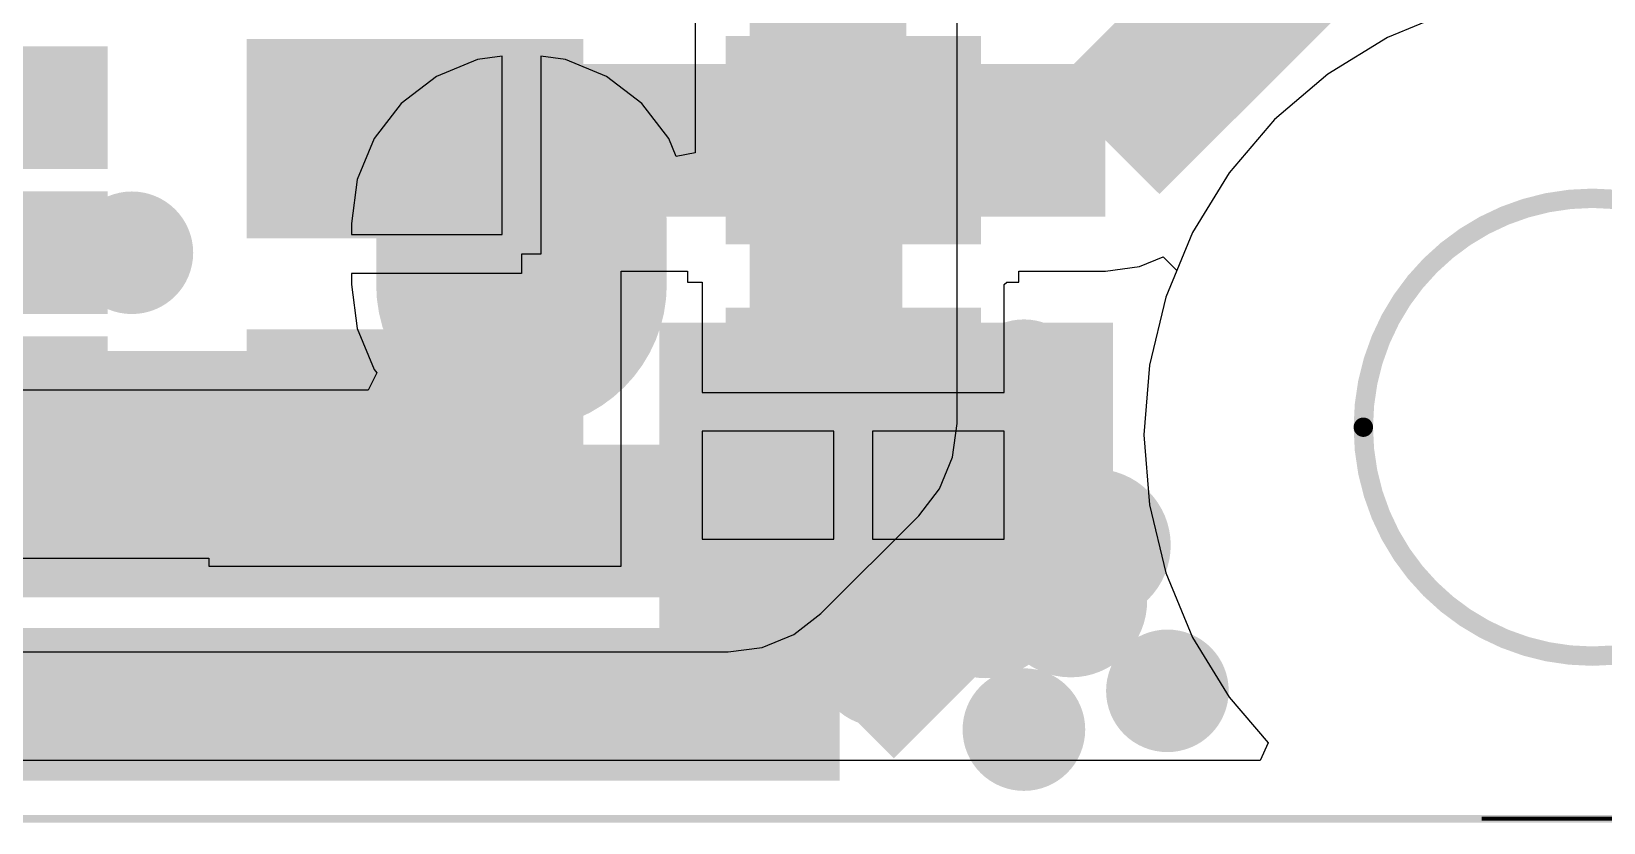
# Model space of a CAD drawing. Extents: x 56.2 to 141.8, y 48 to 96.4.
# Drawn here: x 120.65 to 130.95, y 47.96 to 53.14 of the extents above; entities that cross this region are included whole.
import ezdxf

# ---------------------------------------------------------------- set-up
doc = ezdxf.new("R2010")
doc.units = 0
doc.header["$MEASUREMENT"] = 0
for name, color, linetype in [('BOTTOMLAYER', 5, 'CONTINUOUS'), ('BOTTOMPASTE', 16, 'CONTINUOUS'), ('BOTTOMSOLDER', 6, 'CONTINUOUS'), ('KEEPOUTLAYER', 6, 'CONTINUOUS'), ('MULTILAYER', 9, 'CONTINUOUS'), ('TOPLAYER', 1, 'CONTINUOUS'), ('TOPPASTE', 8, 'CONTINUOUS'), ('TOPSOLDER', 216, 'CONTINUOUS')]:
    doc.layers.add(name, color=color, linetype=linetype)

msp = doc.modelspace()

# ---------------------------------------------------------------- linework, layer by layer
at = {"layer": 'BOTTOMLAYER'}
for p, q in [((127.686798, 51.569264), (127.908693, 51.598477)), ((127.908693, 51.598477), (128.063864, 51.662752)), ((128.063864, 51.662752), (128.153668, 51.572947)), ((124.514602, 51.536054), (124.5146, 51.569264)), ((124.5146, 51.569264), (124.949801, 51.569264)), ((124.514602, 51.436052), (124.514602, 51.536054)), ((124.514602, 51.536054), (124.514602, 51.536054)), ((124.949801, 51.569264), (124.949801, 51.4966)), ((124.949801, 51.4966), (125.045798, 51.4966)), ((125.045798, 51.4966), (125.045798, 51.496598)), ((125.045798, 51.496598), (125.045798, 51.480596)), ((125.045798, 51.480596), (125.0458, 51.406796)), ((127.023802, 51.406796), (127.023805, 51.480596)), ((127.023805, 51.480596), (127.039807, 51.4966)), ((127.023805, 51.480596), (127.023805, 51.480596)), ((127.039807, 51.4966), (127.119799, 51.4966)), ((127.119799, 51.4966), (127.119799, 51.569264)), ((127.119799, 51.569264), (127.686798, 51.569264)), ((128.153668, 51.572947), (128.081329, 51.398305)), ((124.514597, 49.634965), (124.514597, 51.436052)), ((124.514597, 51.436052), (124.514597, 51.436052)), ((124.514597, 51.436052), (124.514597, 51.436049)), ((124.514597, 51.436049), (124.514602, 51.436052)), ((125.0458, 51.406796), (125.045798, 51.406793)), ((125.045798, 51.406793), (125.0458, 51.406793)), ((125.0458, 51.406793), (125.0458, 50.773597)), ((127.0238, 51.406793), (127.023802, 51.406796)), ((127.0238, 50.773597), (127.0238, 51.406793)), ((127.023802, 51.406796), (127.023802, 51.406796)), ((127.023802, 51.406796), (127.023802, 51.406796)), ((128.081329, 51.398305), (127.974273, 50.952382)), ((127.974273, 50.952382), (127.938291, 50.4952)), ((125.0458, 50.773597), (127.0238, 50.773597)), ((125.9078, 50.519597), (125.0458, 50.519597)), ((125.0458, 50.519597), (125.0458, 49.812598)), ((125.9078, 49.812598), (125.9078, 50.519597)), ((127.0238, 50.519597), (126.1618, 50.519597)), ((126.1618, 50.519597), (126.1618, 49.812598)), ((127.0238, 49.812598), (127.0238, 50.519597)), ((127.938291, 50.4952), (127.974273, 50.038018)), ((127.974273, 50.038018), (128.081329, 49.592095)), ((125.0458, 49.812598), (125.9078, 49.812598)), ((126.1618, 49.812598), (127.0238, 49.812598)), ((120.4214, 49.688666), (121.814603, 49.688666)), ((121.814603, 49.688666), (121.814603, 49.634965)), ((121.814603, 49.634965), (124.514597, 49.634965)), ((128.081329, 49.592095), (128.256825, 49.168408)), ((128.256825, 49.168408), (128.496441, 48.777393)), ((128.496441, 48.777393), (128.751907, 48.47828)), ((128.751907, 48.47828), (128.698737, 48.362944)), ((128.698737, 48.362944), (118.450398, 48.362944))]:
    msp.add_line(p, q, dxfattribs=at)
for points, const_width in [([(127.686798, 52.426598), (130.4036, 55.1434)], 1.000001), ([(125.8824, 52.578998), (125.8824, 54.322602)], 1.000001), ([(125.8824, 52.578998), (126.0348, 52.426598)], 1.000001), ([(123.1646, 52.436471), (123.174473, 52.426598)], 1.000001), ([(123.174473, 52.426598), (126.0348, 52.426598)], 1.000001), ([(126.0348, 52.426598), (127.686798, 52.426598)], 1.000001), ([(120.500602, 51.688997), (121.310397, 51.688997)], 0.599999), ([(120.4214, 50.546), (123.1646, 50.546)], 1.000001)]:
    msp.add_lwpolyline(points, dxfattribs=dict(at, const_width=const_width))
at = {"layer": 'BOTTOMLAYER', "const_width": 0.299999}
for points in [[(120.5254, 51.689, 1), (120.8254, 51.689, 1)], [(121.160398, 51.688997, 1), (121.460397, 51.688997, 1)], [(127.0024, 50.8508, 1), (127.3024, 50.8508, 1)], [(127.0024, 50.165, 1), (127.3024, 50.165, 1)], [(126.609124, 49.543124, 1), (126.909124, 49.543124, 1)], [(127.4088, 49.5808, 1), (127.7088, 49.5808, 1)], [(126.053906, 48.987906, 1), (126.353905, 48.987906, 1)], [(127.9422, 48.8188, 1), (128.2422, 48.8188, 1)], [(121.0588, 48.730601, 1), (121.3588, 48.730601, 1)], [(122.3542, 48.730601, 1), (122.6542, 48.730601, 1)], [(123.4718, 48.730601, 1), (123.7718, 48.730601, 1)], [(124.4116, 48.730601, 1), (124.7116, 48.730601, 1)], [(125.2752, 48.730601, 1), (125.5752, 48.730601, 1)], [(127.0024, 48.5648, 1), (127.3024, 48.5648, 1)]]:
    msp.add_lwpolyline(points, format="xyb", close=True, dxfattribs=at)
at = {"layer": 'BOTTOMLAYER'}
for points in [[(121.050601, 52.338999), (121.050601, 52.938997), (119.950603, 52.338999), (119.950603, 52.938997)], [(122.164602, 52.987016), (122.164602, 51.885926), (124.164598, 52.987016), (124.164598, 51.885926)], [(125.2998, 53.006597), (125.2998, 51.846599), (126.7698, 53.006597), (126.7698, 51.846599)], [(121.050601, 51.388998), (121.050601, 51.988997), (119.950603, 51.388998), (119.950603, 51.988997)], [(124.7648, 49.0728), (127.7366, 49.0728), (124.7648, 51.2318), (127.7366, 51.2318)], [(125.2998, 51.226596), (125.2998, 50.066598), (126.7698, 51.226596), (126.7698, 50.066598)], [(122.164602, 51.085928), (122.164602, 49.984838), (124.164598, 51.085928), (124.164598, 49.984838)], [(121.050601, 50.439), (121.050601, 51.038999), (119.950603, 50.439), (119.950603, 51.038999)]]:
    msp.add_solid(points, dxfattribs=at)
at = {"layer": 'BOTTOMPASTE'}
for points in [[(121.050601, 52.338999), (121.050601, 52.938997), (119.950603, 52.338999), (119.950603, 52.938997)], [(122.164602, 52.987016), (122.164602, 51.885926), (124.164598, 52.987016), (124.164598, 51.885926)], [(125.2998, 53.006597), (125.2998, 51.846599), (126.7698, 53.006597), (126.7698, 51.846599)], [(121.050601, 51.388998), (121.050601, 51.988997), (119.950603, 51.388998), (119.950603, 51.988997)], [(125.2998, 51.226596), (125.2998, 50.066598), (126.7698, 51.226596), (126.7698, 50.066598)], [(122.164602, 51.085928), (122.164602, 49.984838), (124.164598, 51.085928), (124.164598, 49.984838)], [(121.050601, 50.439), (121.050601, 51.038999), (119.950603, 50.439), (119.950603, 51.038999)]]:
    msp.add_solid(points, dxfattribs=at)
at = {"layer": 'BOTTOMSOLDER', "const_width": 0.401599}
for points in [[(120.4746, 51.689, 1), (120.8762, 51.689, 1)], [(121.109598, 51.688997, 1), (121.511197, 51.688997, 1)], [(126.9516, 50.8508, 1), (127.3532, 50.8508, 1)], [(126.9516, 50.165, 1), (127.3532, 50.165, 1)], [(126.558324, 49.543124, 1), (126.959924, 49.543124, 1)], [(127.358, 49.5808, 1), (127.7596, 49.5808, 1)], [(126.003106, 48.987906, 1), (126.404705, 48.987906, 1)], [(127.8914, 48.8188, 1), (128.293, 48.8188, 1)], [(121.008, 48.730601, 1), (121.4096, 48.730601, 1)], [(122.3034, 48.730601, 1), (122.705, 48.730601, 1)], [(123.421, 48.730601, 1), (123.8226, 48.730601, 1)], [(124.3608, 48.730601, 1), (124.7624, 48.730601, 1)], [(125.2244, 48.730601, 1), (125.626, 48.730601, 1)], [(126.9516, 48.5648, 1), (127.3532, 48.5648, 1)]]:
    msp.add_lwpolyline(points, format="xyb", close=True, dxfattribs=at)
at = {"layer": 'BOTTOMSOLDER'}
for points in [[(121.152201, 52.237399), (121.152201, 53.040597), (119.849003, 52.237399), (119.849003, 53.040597)], [(122.063002, 53.088616), (122.063002, 51.784326), (124.266198, 53.088616), (124.266198, 51.784326)], [(125.1982, 53.108197), (125.1982, 51.744999), (126.8714, 53.108197), (126.8714, 51.744999)], [(121.152201, 51.287398), (121.152201, 52.090597), (119.849003, 51.287398), (119.849003, 52.090597)], [(125.1982, 51.328196), (125.1982, 49.964998), (126.8714, 51.328196), (126.8714, 49.964998)], [(122.063002, 51.187528), (122.063002, 49.883238), (124.266198, 51.187528), (124.266198, 49.883238)], [(121.152201, 50.3374), (121.152201, 51.140599), (119.849003, 50.3374), (119.849003, 51.140599)]]:
    msp.add_solid(points, dxfattribs=at)
at = {"layer": 'KEEPOUTLAYER'}
for points, const_width in [([(132.375399, 50.546, 1), (129.3754, 50.546, 1)], 0.127), ([(129.34365, 50.546, 1), (129.40715, 50.546, 1)], 0.0635)]:
    msp.add_lwpolyline(points, format="xyb", close=True, dxfattribs=dict(at, const_width=const_width))
for points, const_width in [([(69.4436, 47.9806), (131.6482, 47.9806)], 0.05), ([(130.1496, 47.9806), (131.287931, 47.9806)], 0.0254)]:
    msp.add_lwpolyline(points, dxfattribs=dict(at, const_width=const_width))
at = {"layer": 'MULTILAYER', "const_width": 0.299999}
for points in [[(120.5254, 51.689, 1), (120.8254, 51.689, 1)], [(121.160398, 51.688997, 1), (121.460397, 51.688997, 1)], [(127.0024, 50.8508, 1), (127.3024, 50.8508, 1)], [(127.0024, 50.165, 1), (127.3024, 50.165, 1)], [(126.609124, 49.543124, 1), (126.909124, 49.543124, 1)], [(127.4088, 49.5808, 1), (127.7088, 49.5808, 1)], [(126.053906, 48.987906, 1), (126.353905, 48.987906, 1)], [(127.9422, 48.8188, 1), (128.2422, 48.8188, 1)], [(121.0588, 48.730601, 1), (121.3588, 48.730601, 1)], [(122.3542, 48.730601, 1), (122.6542, 48.730601, 1)], [(123.4718, 48.730601, 1), (123.7718, 48.730601, 1)], [(124.4116, 48.730601, 1), (124.7116, 48.730601, 1)], [(125.2752, 48.730601, 1), (125.5752, 48.730601, 1)], [(127.0024, 48.5648, 1), (127.3024, 48.5648, 1)]]:
    msp.add_lwpolyline(points, format="xyb", close=True, dxfattribs=at)
at = {"layer": 'TOPLAYER'}
for p, q in [((124.999666, 53.6702), (124.999666, 52.344414)), ((126.714334, 50.5714), (126.714334, 53.31508)), ((129.957695, 53.274671), (129.534008, 53.099175)), ((129.534008, 53.099175), (129.142993, 52.859559)), ((123.573799, 52.956186), (123.305237, 52.844944)), ((123.735, 52.977407), (123.573799, 52.956186)), ((123.735, 51.8076), (123.735, 52.977407)), ((124.150201, 52.956186), (123.989, 52.977407)), ((123.989, 52.977407), (123.989, 51.6806)), ((124.418763, 52.844944), (124.150201, 52.956186)), ((123.305237, 52.844944), (123.074618, 52.667985)), ((124.649382, 52.667985), (124.418763, 52.844944)), ((129.142993, 52.859559), (128.794274, 52.561726)), ((123.074618, 52.667985), (122.897659, 52.437365)), ((124.826342, 52.437365), (124.649382, 52.667985)), ((128.794274, 52.561726), (128.496441, 52.213007)), ((122.897659, 52.437365), (122.786417, 52.168803)), ((124.875105, 52.319639), (124.826342, 52.437365)), ((124.999666, 52.344414), (124.875105, 52.319639)), ((128.496441, 52.213007), (128.256825, 51.821992)), ((122.786417, 52.168803), (122.748474, 51.880602)), ((122.748474, 51.880602), (122.748474, 51.8076)), ((122.748474, 51.8076), (123.735, 51.8076)), ((128.256825, 51.821992), (128.081329, 51.398305)), ((123.989, 51.6806), (123.862, 51.6806)), ((123.862, 51.6806), (123.862, 51.5536)), ((123.862, 51.5536), (122.748474, 51.5536)), ((122.748474, 51.5536), (122.748474, 51.480598)), ((122.748474, 51.480598), (122.786417, 51.192397)), ((128.081329, 51.398305), (127.974273, 50.952382)), ((122.786417, 51.192397), (122.897659, 50.923835)), ((122.914537, 50.901839), (122.858365, 50.787935)), ((122.897659, 50.923835), (122.914537, 50.901839)), ((127.974273, 50.952382), (127.938291, 50.4952)), ((122.858365, 50.787935), (119.946377, 50.787935)), ((126.685121, 50.349506), (126.714334, 50.5714)), ((127.938291, 50.4952), (127.974273, 50.038018)), ((126.599472, 50.142732), (126.685121, 50.349506)), ((126.463227, 49.965173), (126.599472, 50.142732)), ((125.822428, 49.324374), (126.463227, 49.965173)), ((127.974273, 50.038018), (128.081329, 49.592095)), ((128.081329, 49.592095), (128.256825, 49.168408)), ((125.644869, 49.188129), (125.822428, 49.324374)), ((125.438096, 49.10248), (125.644869, 49.188129)), ((128.256825, 49.168408), (128.496441, 48.777393)), ((117.099799, 49.073267), (125.216201, 49.073267)), ((125.216201, 49.073267), (125.438096, 49.10248)), ((128.496441, 48.777393), (128.751907, 48.47828)), ((128.751907, 48.47828), (128.698737, 48.362944)), ((128.698737, 48.362944), (92.1512, 48.362944))]:
    msp.add_line(p, q, dxfattribs=at)
for points, const_width in [([(125.857, 50.5714), (125.857, 53.6702)], 1.000001), ([(123.862, 51.8806), (123.862, 51.480601)], 1.699999), ([(127.1524, 49.9364), (127.1524, 50.8508)], 1.000001), ([(125.216201, 49.930601), (125.857, 50.5714)], 1.000001), ([(117.099799, 49.930601), (125.216201, 49.930601)], 1.000001), ([(125.946601, 48.730601), (127.1524, 49.9364)], 1.000001), ([(105.218799, 48.730601), (125.946601, 48.730601)], 1.000001)]:
    msp.add_lwpolyline(points, dxfattribs=dict(at, const_width=const_width))
for points, const_width in [([(123.437, 51.8806, 1), (124.287001, 51.8806, 1)], 0.849998), ([(123.437, 51.480601, 1), (124.287001, 51.480601, 1)], 0.849998), ([(120.5254, 51.689, 1), (120.8254, 51.689, 1)], 0.299999), ([(121.160398, 51.688997, 1), (121.460397, 51.688997, 1)], 0.299999), ([(127.0024, 50.8508, 1), (127.3024, 50.8508, 1)], 0.299999), ([(126.9024, 50.079092, 1), (127.402399, 50.079092, 1)], 0.499999), ([(126.9024, 50.079092, 1), (127.402399, 50.079092, 1)], 0.499999), ([(126.9024, 50.079092, 1), (127.402399, 50.079092, 1)], 0.499999), ([(126.9024, 50.079092, 1), (127.402399, 50.079092, 1)], 0.499999), ([(126.9024, 50.079092, 1), (127.402399, 50.079092, 1)], 0.499999), ([(126.9024, 50.079092, 1), (127.402399, 50.079092, 1)], 0.499999), ([(126.9024, 50.079092, 1), (127.402399, 50.079092, 1)], 0.499999), ([(126.9024, 50.079092, 1), (127.402399, 50.079092, 1)], 0.499999), ([(126.9024, 50.079092, 1), (127.402399, 50.079092, 1)], 0.499999), ([(126.9024, 50.079092, 1), (127.402399, 50.079092, 1)], 0.499999), ([(126.9024, 50.079092, 1), (127.402399, 50.079092, 1)], 0.499999), ([(126.9024, 50.079092, 1), (127.402399, 50.079092, 1)], 0.499999), ([(126.9024, 50.079092, 1), (127.402399, 50.079092, 1)], 0.499999), ([(126.9024, 50.009732, 1), (127.402399, 50.009732, 1)], 0.499999), ([(126.9024, 50.009732, 1), (127.402399, 50.009732, 1)], 0.499999), ([(126.9024, 50.009732, 1), (127.402399, 50.009732, 1)], 0.499999), ([(126.9024, 50.009732, 1), (127.402399, 50.009732, 1)], 0.499999), ([(126.9024, 50.009732, 1), (127.402399, 50.009732, 1)], 0.499999), ([(126.9024, 50.009732, 1), (127.402399, 50.009732, 1)], 0.499999), ([(126.9024, 50.009732, 1), (127.402399, 50.009732, 1)], 0.499999), ([(126.9024, 50.009732, 1), (127.402399, 50.009732, 1)], 0.499999), ([(126.9024, 50.009732, 1), (127.402399, 50.009732, 1)], 0.499999), ([(126.9024, 50.009732, 1), (127.402399, 50.009732, 1)], 0.499999), ([(126.9024, 50.009732, 1), (127.402399, 50.009732, 1)], 0.499999), ([(126.9024, 50.009732, 1), (127.402399, 50.009732, 1)], 0.499999), ([(126.9024, 50.009732, 1), (127.402399, 50.009732, 1)], 0.499999), ([(126.9024, 50.009732, 1), (127.402399, 50.009732, 1)], 0.499999), ([(127.0024, 50.165, 1), (127.3024, 50.165, 1)], 0.299999), ([(126.9024, 49.936385, 1), (127.402399, 49.936385, 1)], 0.499999), ([(126.9024, 49.936385, 1), (127.402399, 49.936385, 1)], 0.499999), ([(126.9024, 49.936385, 1), (127.402399, 49.936385, 1)], 0.499999), ([(126.9024, 49.936385, 1), (127.402399, 49.936385, 1)], 0.499999), ([(126.9024, 49.936385, 1), (127.402399, 49.936385, 1)], 0.499999), ([(126.9024, 49.936385, 1), (127.402399, 49.936385, 1)], 0.499999), ([(126.9024, 49.936385, 1), (127.402399, 49.936385, 1)], 0.499999), ([(126.9024, 49.936385, 1), (127.402399, 49.936385, 1)], 0.499999), ([(126.9024, 49.936385, 1), (127.402399, 49.936385, 1)], 0.499999), ([(126.9024, 49.936385, 1), (127.402399, 49.936385, 1)], 0.499999), ([(126.9024, 49.936385, 1), (127.402399, 49.936385, 1)], 0.499999), ([(126.9024, 49.936385, 1), (127.402399, 49.936385, 1)], 0.499999), ([(126.9024, 49.936385, 1), (127.402399, 49.936385, 1)], 0.499999), ([(127.3088, 49.7808, 1), (127.808799, 49.7808, 1)], 0.499999), ([(127.3088, 49.7808, 1), (127.808799, 49.7808, 1)], 0.499999), ([(127.3088, 49.7808, 1), (127.808799, 49.7808, 1)], 0.499999), ([(127.3088, 49.7808, 1), (127.808799, 49.7808, 1)], 0.499999), ([(127.3088, 49.7808, 1), (127.808799, 49.7808, 1)], 0.499999), ([(127.3088, 49.7808, 1), (127.808799, 49.7808, 1)], 0.499999), ([(127.3088, 49.7808, 1), (127.808799, 49.7808, 1)], 0.499999), ([(127.3088, 49.7808, 1), (127.808799, 49.7808, 1)], 0.499999), ([(127.3088, 49.7808, 1), (127.808799, 49.7808, 1)], 0.499999), ([(127.3088, 49.7808, 1), (127.808799, 49.7808, 1)], 0.499999), ([(127.3088, 49.7808, 1), (127.808799, 49.7808, 1)], 0.499999), ([(127.3088, 49.7808, 1), (127.808799, 49.7808, 1)], 0.499999), ([(127.3088, 49.7808, 1), (127.808799, 49.7808, 1)], 0.499999), ([(127.364068, 49.773012, 1), (127.864067, 49.773012, 1)], 0.499999), ([(127.364068, 49.773012, 1), (127.864067, 49.773012, 1)], 0.499999), ([(127.364068, 49.773012, 1), (127.864067, 49.773012, 1)], 0.499999), ([(127.364068, 49.773012, 1), (127.864067, 49.773012, 1)], 0.499999), ([(127.364068, 49.773012, 1), (127.864067, 49.773012, 1)], 0.499999), ([(127.364068, 49.773012, 1), (127.864067, 49.773012, 1)], 0.499999), ([(127.364068, 49.773012, 1), (127.864067, 49.773012, 1)], 0.499999), ([(127.364068, 49.773012, 1), (127.864067, 49.773012, 1)], 0.499999), ([(127.364068, 49.773012, 1), (127.864067, 49.773012, 1)], 0.499999), ([(127.364068, 49.773012, 1), (127.864067, 49.773012, 1)], 0.499999), ([(127.364068, 49.773012, 1), (127.864067, 49.773012, 1)], 0.499999), ([(127.364068, 49.773012, 1), (127.864067, 49.773012, 1)], 0.499999), ([(127.364068, 49.773012, 1), (127.864067, 49.773012, 1)], 0.499999), ([(126.521416, 49.555418, 1), (127.021415, 49.555418, 1)], 0.499999), ([(126.521416, 49.555418, 1), (127.021415, 49.555418, 1)], 0.499999), ([(126.521416, 49.555418, 1), (127.021415, 49.555418, 1)], 0.499999), ([(126.521416, 49.555418, 1), (127.021415, 49.555418, 1)], 0.499999), ([(126.521416, 49.555418, 1), (127.021415, 49.555418, 1)], 0.499999), ([(126.521416, 49.555418, 1), (127.021415, 49.555418, 1)], 0.499999), ([(126.521416, 49.555418, 1), (127.021415, 49.555418, 1)], 0.499999), ([(126.521416, 49.555418, 1), (127.021415, 49.555418, 1)], 0.499999), ([(126.521416, 49.555418, 1), (127.021415, 49.555418, 1)], 0.499999), ([(126.521416, 49.555418, 1), (127.021415, 49.555418, 1)], 0.499999), ([(126.521416, 49.555418, 1), (127.021415, 49.555418, 1)], 0.499999), ([(126.521416, 49.555418, 1), (127.021415, 49.555418, 1)], 0.499999), ([(126.521416, 49.555418, 1), (127.021415, 49.555418, 1)], 0.499999), ([(127.167378, 49.439378, 1), (127.667377, 49.439378, 1)], 0.499999), ([(127.167378, 49.439378, 1), (127.667377, 49.439378, 1)], 0.499999), ([(127.167378, 49.439378, 1), (127.667377, 49.439378, 1)], 0.499999), ([(127.167378, 49.439378, 1), (127.667377, 49.439378, 1)], 0.499999), ([(127.167378, 49.439378, 1), (127.667377, 49.439378, 1)], 0.499999), ([(127.167378, 49.439378, 1), (127.667377, 49.439378, 1)], 0.499999), ([(127.167378, 49.439378, 1), (127.667377, 49.439378, 1)], 0.499999), ([(127.167378, 49.439378, 1), (127.667377, 49.439378, 1)], 0.499999), ([(127.167378, 49.439378, 1), (127.667377, 49.439378, 1)], 0.499999), ([(127.167378, 49.439378, 1), (127.667377, 49.439378, 1)], 0.499999), ([(127.167378, 49.439378, 1), (127.667377, 49.439378, 1)], 0.499999), ([(127.167378, 49.439378, 1), (127.667377, 49.439378, 1)], 0.499999), ([(127.167378, 49.439378, 1), (127.667377, 49.439378, 1)], 0.499999), ([(126.349407, 49.383406, 1), (126.849406, 49.383406, 1)], 0.499999), ([(126.349407, 49.383406, 1), (126.849406, 49.383406, 1)], 0.499999), ([(126.349407, 49.383406, 1), (126.849406, 49.383406, 1)], 0.499999), ([(126.349407, 49.383406, 1), (126.849406, 49.383406, 1)], 0.499999), ([(126.349407, 49.383406, 1), (126.849406, 49.383406, 1)], 0.499999), ([(126.349407, 49.383406, 1), (126.849406, 49.383406, 1)], 0.499999), ([(126.349407, 49.383406, 1), (126.849406, 49.383406, 1)], 0.499999), ([(126.349407, 49.383406, 1), (126.849406, 49.383406, 1)], 0.499999), ([(126.349407, 49.383406, 1), (126.849406, 49.383406, 1)], 0.499999), ([(126.349407, 49.383406, 1), (126.849406, 49.383406, 1)], 0.499999), ([(126.349407, 49.383406, 1), (126.849406, 49.383406, 1)], 0.499999), ([(126.349407, 49.383406, 1), (126.849406, 49.383406, 1)], 0.499999), ([(126.349407, 49.383406, 1), (126.849406, 49.383406, 1)], 0.499999), ([(126.650547, 49.401702, 1), (127.150546, 49.401702, 1)], 0.499999), ([(126.650547, 49.401702, 1), (127.150546, 49.401702, 1)], 0.499999), ([(126.650547, 49.401702, 1), (127.150546, 49.401702, 1)], 0.499999), ([(126.650547, 49.401702, 1), (127.150546, 49.401702, 1)], 0.499999), ([(126.650547, 49.401702, 1), (127.150546, 49.401702, 1)], 0.499999), ([(126.650547, 49.401702, 1), (127.150546, 49.401702, 1)], 0.499999), ([(126.650547, 49.401702, 1), (127.150546, 49.401702, 1)], 0.499999), ([(126.650547, 49.401702, 1), (127.150546, 49.401702, 1)], 0.499999), ([(126.650547, 49.401702, 1), (127.150546, 49.401702, 1)], 0.499999), ([(126.650547, 49.401702, 1), (127.150546, 49.401702, 1)], 0.499999), ([(126.650547, 49.401702, 1), (127.150546, 49.401702, 1)], 0.499999), ([(126.650547, 49.401702, 1), (127.150546, 49.401702, 1)], 0.499999), ([(126.650547, 49.401702, 1), (127.150546, 49.401702, 1)], 0.499999), ([(126.650547, 49.401702, 1), (127.150546, 49.401702, 1)], 0.499999), ([(126.609124, 49.543124, 1), (126.909124, 49.543124, 1)], 0.299999), ([(127.209606, 49.407133, 1), (127.709605, 49.407133, 1)], 0.499999), ([(127.209606, 49.407133, 1), (127.709605, 49.407133, 1)], 0.499999), ([(127.209606, 49.407133, 1), (127.709605, 49.407133, 1)], 0.499999), ([(127.209606, 49.407133, 1), (127.709605, 49.407133, 1)], 0.499999), ([(127.209606, 49.407133, 1), (127.709605, 49.407133, 1)], 0.499999), ([(127.209606, 49.407133, 1), (127.709605, 49.407133, 1)], 0.499999), ([(127.209606, 49.407133, 1), (127.709605, 49.407133, 1)], 0.499999), ([(127.209606, 49.407133, 1), (127.709605, 49.407133, 1)], 0.499999), ([(127.209606, 49.407133, 1), (127.709605, 49.407133, 1)], 0.499999), ([(127.209606, 49.407133, 1), (127.709605, 49.407133, 1)], 0.499999), ([(127.209606, 49.407133, 1), (127.709605, 49.407133, 1)], 0.499999), ([(127.209606, 49.407133, 1), (127.709605, 49.407133, 1)], 0.499999), ([(127.209606, 49.407133, 1), (127.709605, 49.407133, 1)], 0.499999), ([(127.4088, 49.5808, 1), (127.7088, 49.5808, 1)], 0.299999), ([(126.053906, 48.987906, 1), (126.353905, 48.987906, 1)], 0.299999), ([(127.9422, 48.8188, 1), (128.2422, 48.8188, 1)], 0.299999), ([(121.0588, 48.730601, 1), (121.3588, 48.730601, 1)], 0.299999), ([(122.3542, 48.730601, 1), (122.6542, 48.730601, 1)], 0.299999), ([(123.4718, 48.730601, 1), (123.7718, 48.730601, 1)], 0.299999), ([(124.4116, 48.730601, 1), (124.7116, 48.730601, 1)], 0.299999), ([(125.2752, 48.730601, 1), (125.5752, 48.730601, 1)], 0.299999), ([(127.0024, 48.5648, 1), (127.3024, 48.5648, 1)], 0.299999)]:
    msp.add_lwpolyline(points, format="xyb", close=True, dxfattribs=dict(at, const_width=const_width))
at = {"layer": 'TOPLAYER', "const_width": 1.000001}
for points in [[(127.417378, 49.439378, -0.198912), (127.1524, 50.079092)], [(127.417378, 49.439378, -0.198912), (127.1524, 50.079092)], [(127.417378, 49.439378, -0.198912), (127.1524, 50.079092)], [(127.417378, 49.439378, -0.198912), (127.1524, 50.079092)], [(127.417378, 49.439378, -0.198912), (127.1524, 50.079092)], [(127.417378, 49.439378, -0.198912), (127.1524, 50.079092)], [(127.417378, 49.439378, -0.198912), (127.1524, 50.079092)], [(127.417378, 49.439378, -0.198912), (127.1524, 50.079092)], [(127.417378, 49.439378, -0.198912), (127.1524, 50.079092)], [(127.417378, 49.439378, -0.198912), (127.1524, 50.079092)], [(127.417378, 49.439378, -0.198912), (127.1524, 50.079092)], [(127.417378, 49.439378, -0.198912), (127.1524, 50.079092)], [(127.417378, 49.439378, -0.198912), (127.1524, 50.079092)], [(127.1524, 50.009732, -0.198912), (126.900546, 49.401702)], [(127.1524, 50.009732, -0.198912), (126.900546, 49.401702)], [(127.1524, 50.009732, -0.198912), (126.900546, 49.401702)], [(127.1524, 50.009732, -0.198912), (126.900546, 49.401702)], [(127.1524, 50.009732, -0.198912), (126.900546, 49.401702)], [(127.1524, 50.009732, -0.198912), (126.900546, 49.401702)], [(127.1524, 50.009732, -0.198912), (126.900546, 49.401702)], [(127.1524, 50.009732, -0.198912), (126.900546, 49.401702)], [(127.1524, 50.009732, -0.198912), (126.900546, 49.401702)], [(127.1524, 50.009732, -0.198912), (126.900546, 49.401702)], [(127.1524, 50.009732, -0.198912), (126.900546, 49.401702)], [(127.1524, 50.009732, -0.198912), (126.900546, 49.401702)], [(127.1524, 50.009732, -0.198912), (126.900546, 49.401702)], [(127.1524, 50.009732, -0.198912), (126.900546, 49.401702)], [(127.459605, 49.407133, -0.269194), (127.1524, 49.936385)], [(127.459605, 49.407133, -0.269194), (127.1524, 49.936385)], [(127.459605, 49.407133, -0.269194), (127.1524, 49.936385)], [(127.459605, 49.407133, -0.269194), (127.1524, 49.936385)], [(127.459605, 49.407133, -0.269194), (127.1524, 49.936385)], [(127.459605, 49.407133, -0.269194), (127.1524, 49.936385)], [(127.459605, 49.407133, -0.269194), (127.1524, 49.936385)], [(127.459605, 49.407133, -0.269194), (127.1524, 49.936385)], [(127.459605, 49.407133, -0.269194), (127.1524, 49.936385)], [(127.459605, 49.407133, -0.269194), (127.1524, 49.936385)], [(127.459605, 49.407133, -0.269194), (127.1524, 49.936385)], [(127.459605, 49.407133, -0.269194), (127.1524, 49.936385)], [(127.459605, 49.407133, -0.269194), (127.1524, 49.936385)], [(126.599406, 49.383406, -0.198912), (127.5588, 49.7808)], [(126.599406, 49.383406, -0.198912), (127.5588, 49.7808)], [(126.599406, 49.383406, -0.198912), (127.5588, 49.7808)], [(126.599406, 49.383406, -0.198912), (127.5588, 49.7808)], [(126.599406, 49.383406, -0.198912), (127.5588, 49.7808)], [(126.599406, 49.383406, -0.198912), (127.5588, 49.7808)], [(126.599406, 49.383406, -0.198912), (127.5588, 49.7808)], [(126.599406, 49.383406, -0.198912), (127.5588, 49.7808)], [(126.599406, 49.383406, -0.198912), (127.5588, 49.7808)], [(126.599406, 49.383406, -0.198912), (127.5588, 49.7808)], [(126.599406, 49.383406, -0.198912), (127.5588, 49.7808)], [(126.599406, 49.383406, -0.198912), (127.5588, 49.7808)], [(126.599406, 49.383406, -0.198912), (127.5588, 49.7808)], [(126.771415, 49.555418, -0.272828), (127.614068, 49.773012)], [(126.771415, 49.555418, -0.272828), (127.614068, 49.773012)], [(126.771415, 49.555418, -0.272828), (127.614068, 49.773012)], [(126.771415, 49.555418, -0.272828), (127.614068, 49.773012)], [(126.771415, 49.555418, -0.272828), (127.614068, 49.773012)], [(126.771415, 49.555418, -0.272828), (127.614068, 49.773012)], [(126.771415, 49.555418, -0.272828), (127.614068, 49.773012)], [(126.771415, 49.555418, -0.272828), (127.614068, 49.773012)], [(126.771415, 49.555418, -0.272828), (127.614068, 49.773012)], [(126.771415, 49.555418, -0.272828), (127.614068, 49.773012)], [(126.771415, 49.555418, -0.272828), (127.614068, 49.773012)], [(126.771415, 49.555418, -0.272828), (127.614068, 49.773012)], [(126.771415, 49.555418, -0.272828), (127.614068, 49.773012)]]:
    msp.add_lwpolyline(points, format="xyb", dxfattribs=at)
at = {"layer": 'TOPPASTE', "const_width": 1.699999}
msp.add_lwpolyline([(123.862, 51.8806), (123.862, 51.480601)], dxfattribs=at)
at = {"layer": 'TOPPASTE', "const_width": 0.849998}
for points in [[(123.437, 51.8806, 1), (124.287001, 51.8806, 1)], [(123.437, 51.480601, 1), (124.287001, 51.480601, 1)]]:
    msp.add_lwpolyline(points, format="xyb", close=True, dxfattribs=at)
at = {"layer": 'TOPSOLDER', "const_width": 1.903199}
msp.add_lwpolyline([(123.862, 51.8806), (123.862, 51.480601)], dxfattribs=at)
at = {"layer": 'TOPSOLDER'}
for points, const_width in [([(123.3862, 51.8806, 1), (124.337801, 51.8806, 1)], 0.951598), ([(123.3862, 51.480601, 1), (124.337801, 51.480601, 1)], 0.951598), ([(120.4746, 51.689, 1), (120.8762, 51.689, 1)], 0.401599), ([(121.109598, 51.688997, 1), (121.511197, 51.688997, 1)], 0.401599), ([(126.9516, 50.8508, 1), (127.3532, 50.8508, 1)], 0.401599), ([(126.9516, 50.165, 1), (127.3532, 50.165, 1)], 0.401599), ([(126.558324, 49.543124, 1), (126.959924, 49.543124, 1)], 0.401599), ([(127.358, 49.5808, 1), (127.7596, 49.5808, 1)], 0.401599), ([(126.003106, 48.987906, 1), (126.404705, 48.987906, 1)], 0.401599), ([(127.8914, 48.8188, 1), (128.293, 48.8188, 1)], 0.401599), ([(121.008, 48.730601, 1), (121.4096, 48.730601, 1)], 0.401599), ([(122.3034, 48.730601, 1), (122.705, 48.730601, 1)], 0.401599), ([(123.421, 48.730601, 1), (123.8226, 48.730601, 1)], 0.401599), ([(124.3608, 48.730601, 1), (124.7624, 48.730601, 1)], 0.401599), ([(125.2244, 48.730601, 1), (125.626, 48.730601, 1)], 0.401599), ([(126.9516, 48.5648, 1), (127.3532, 48.5648, 1)], 0.401599)]:
    msp.add_lwpolyline(points, format="xyb", close=True, dxfattribs=dict(at, const_width=const_width))

doc.saveas('drawing.dxf')
